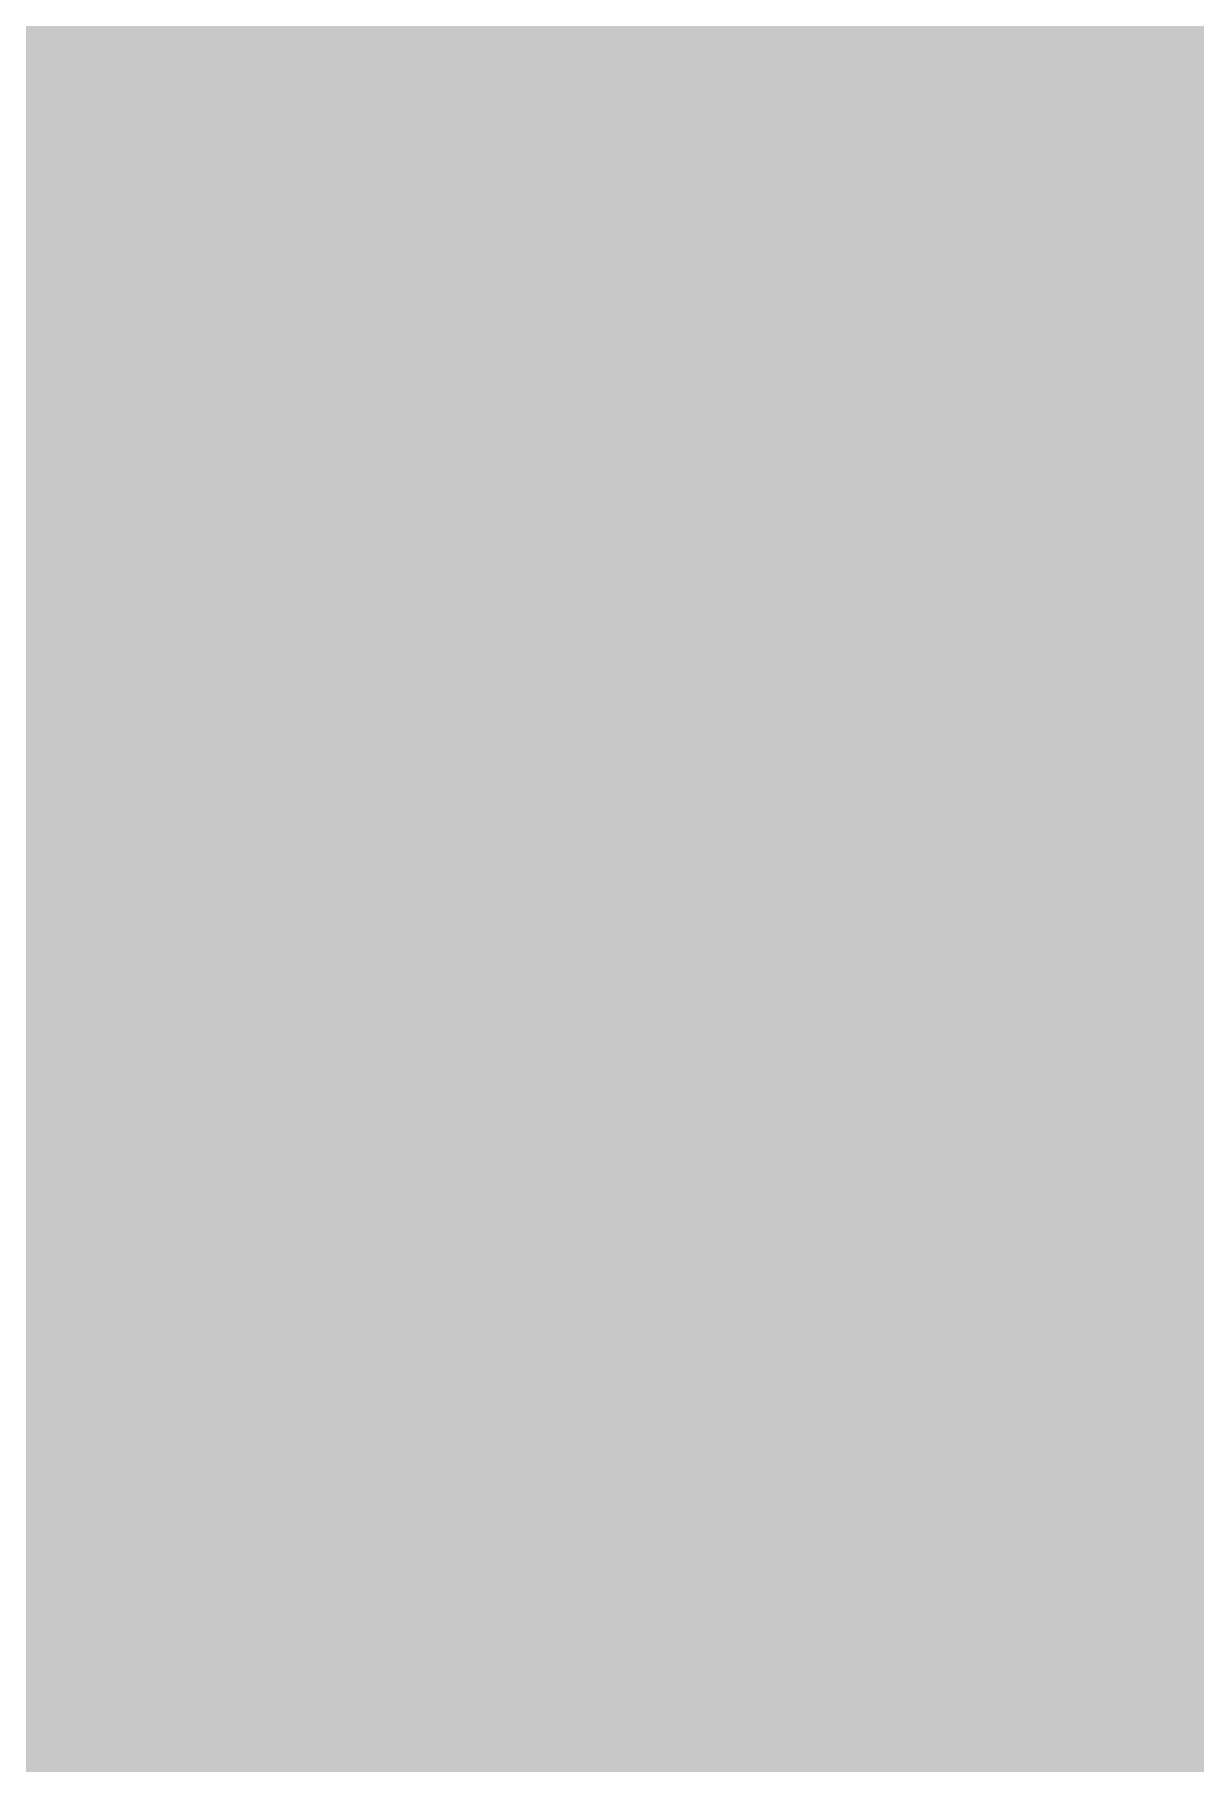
# Model space of a CAD drawing. Extents: x 0 to 95, y -50 to 50.
# Drawn here: x 32.52 to 38.96, y 35.91 to 45.48 of the extents above; entities that cross this region are included whole.
import ezdxf

# ---------------------------------------------------------------- set-up
doc = ezdxf.new("R2010")
doc.units = 0
doc.header["$MEASUREMENT"] = 0
doc.layers.get('0').update_dxf_attribs({"linetype": 'CONTINUOUS'})
for name, color, linetype in [('23-326-0_BOT', 7, 'CONTINUOUS'), ('23-326-0_DRD', 2, 'CONTINUOUS'), ('23-326-0_GND', 1, 'CONTINUOUS'), ('23-326-0_IN1', 3, 'CONTINUOUS'), ('23-326-0_SMT', 10, 'CONTINUOUS'), ('23-326-0_SPT', 14, 'CONTINUOUS'), ('23-326-0_SST', 9, 'CONTINUOUS'), ('23-326-0_TOP', 12, 'CONTINUOUS'), ('THRUHOLE_TAP', 8, 'CONTINUOUS')]:
    doc.layers.add(name, color=color, linetype=linetype)

# ---------------------------------------------------------------- blocks, each defined once
blk = doc.blocks.new('ROUND_37')
at = {"const_width": 0.35052}
blk.add_lwpolyline([(-0.17526, 0, 1), (0.17526, 0, 1)], format="xyb", close=True, dxfattribs=at)
blk = doc.blocks.new('ROUND_58')
at = {"const_width": 0.50038}
blk.add_lwpolyline([(-0.25019, 0, 1), (0.25019, 0, 1)], format="xyb", close=True, dxfattribs=at)
blk = doc.blocks.new('ROUND_59')
at = {"const_width": 0.0635}
blk.add_lwpolyline([(-0.03175, 0, 1), (0.03175, 0, 1)], format="xyb", close=True, dxfattribs=at)
blk = doc.blocks.new('ROUND_40')
at = {"const_width": 0.35052}
blk.add_lwpolyline([(-0.17526, 0, 1), (0.17526, 0, 1)], format="xyb", close=True, dxfattribs=at)
blk = doc.blocks.new('RECTANGLE_3')
blk.add_solid([(0.4826, 0.4064), (0.4826, -0.4064), (-0.4826, 0.4064), (-0.4826, -0.4064)])
blk = doc.blocks.new('RECTANGLE_6')
blk.add_solid([(0.9017, 0.508), (0.9017, -0.508), (-0.9017, 0.508), (-0.9017, -0.508)])
blk = doc.blocks.new('OBLONG_28')
at = {"const_width": 0.2794}
blk.add_lwpolyline([(0.7493, 0), (-0.7493, 0)], dxfattribs=at)
at = {"const_width": 0.1397}
for points in [[(-0.81915, 0, 1), (-0.67945, 0, 1)], [(0.67945, 0, 1), (0.81915, 0, 1)]]:
    blk.add_lwpolyline(points, format="xyb", close=True, dxfattribs=at)
blk = doc.blocks.new('RECTANGLE_29')
blk.add_solid([(0.889, 0.1397), (0.889, -0.1397), (-0.889, 0.1397), (-0.889, -0.1397)])
blk = doc.blocks.new('ROUND_64')
at = {"const_width": 0.10033}
blk.add_lwpolyline([(-0.050164, 0, 1), (0.050164, 0, 1)], format="xyb", close=True, dxfattribs=at)

msp = doc.modelspace()

# ---------------------------------------------------------------- linework, layer by layer
at = {"layer": '23-326-0_BOT', "const_width": 0.254}
for points in [[(32.4104, 47.3202), (32.4104, 21.62302)], [(32.639, 47.3202), (32.639, 18.2626)], [(32.8676, 47.3202), (32.8676, 18.4912)], [(33.0962, 47.3202), (33.0962, 21.84908)], [(33.3248, 47.3202), (33.3248, 22.05736)], [(33.5534, 47.3202), (33.5534, 22.13356)], [(33.782, 47.3202), (33.782, 40.07612)], [(34.0106, 47.3202), (34.0106, 40.24376)], [(34.2392, 47.3202), (34.2392, 40.30218)], [(34.4678, 47.3202), (34.4678, 40.27932)], [(34.6964, 47.3202), (34.6964, 40.16756)], [(34.925, 47.3202), (34.925, 39.8653)], [(35.1536, 47.3202), (35.1536, 24.38908)], [(35.3822, 47.3202), (35.3822, 24.25192)], [(35.6108, 47.3202), (35.6108, 22.14118)], [(35.8394, 47.3202), (35.8394, 22.08276)], [(36.068, 47.3202), (36.068, 21.91512)], [(36.2966, 47.3202), (36.2966, 18.8468)], [(36.5252, 47.3202), (36.5252, 18.8468)], [(36.7538, 47.3202), (36.7538, 18.8468)], [(36.9824, 47.3202), (36.9824, 21.94052)], [(37.211, 47.3202), (37.211, 22.09292)], [(37.4396, 47.3202), (37.4396, 25.56002)], [(37.6682, 47.3202), (37.6682, 25.92578)], [(37.8968, 47.3202), (37.8968, 26.0477)], [(38.1254, 47.3202), (38.1254, 26.07818)], [(38.354, 47.3202), (38.354, 26.02992)], [(38.5826, 47.3202), (38.5826, 25.87752)], [(38.8112, 47.3202), (38.8112, 17.9324)], [(39.0398, 47.3202), (39.0398, 17.7038)], [(40.94226, 45.4406), (17.526, 45.4406)], [(41.17086, 45.212), (17.7546, 45.212)], [(41.39946, 44.9834), (28.575, 44.9834)], [(41.4782, 44.7548), (28.8798, 44.7548)], [(41.4782, 44.5262), (29.06268, 44.5262)], [(41.4782, 44.2976), (29.17952, 44.2976)], [(41.4782, 44.069), (29.24556, 44.069)], [(41.4782, 43.8404), (29.26842, 43.8404)], [(41.4782, 43.6118), (29.25318, 43.6118)], [(41.4782, 43.3832), (29.1973, 43.3832)], [(41.4782, 43.1546), (29.09316, 43.1546)], [(41.4782, 42.926), (28.92806, 42.926)], [(41.4782, 42.6974), (28.66136, 42.6974)], [(41.4782, 42.4688), (28.52674, 42.4688)], [(41.4782, 42.2402), (28.8544, 42.2402)], [(41.4782, 42.0116), (29.04744, 42.0116)], [(41.4782, 41.783), (29.16936, 41.783)], [(41.4782, 41.5544), (29.24048, 41.5544)], [(41.4782, 41.3258), (29.26842, 41.3258)], [(41.40708, 41.0972), (29.25826, 41.0972)], [(41.26992, 40.8686), (29.20492, 40.8686)], [(41.22928, 40.64), (29.17952, 40.64)], [(41.26992, 40.4114), (29.41066, 40.4114)], [(33.90138, 40.1828), (29.63926, 40.1828)], [(41.40708, 40.1828), (34.67608, 40.1828)], [(33.69564, 39.9542), (29.8704, 39.9542)], [(42.66184, 39.9542), (34.88436, 39.9542)], [(33.6169, 39.7256), (30.099, 39.7256)], [(57.15762, 39.7256), (34.96056, 39.7256)], [(33.62198, 39.497), (30.3276, 39.497)], [(57.15762, 39.497), (34.95802, 39.497)], [(34.925, 39.38016), (34.925, 37.0713)], [(33.71088, 39.2684), (30.55874, 39.2684)], [(57.15762, 39.2684), (34.86912, 39.2684)], [(33.782, 39.17188), (33.782, 37.28212)], [(33.94202, 39.0398), (30.78734, 39.0398)], [(57.15762, 39.0398), (34.63798, 39.0398)], [(34.6964, 39.0779), (34.6964, 37.37356)], [(34.0106, 39.00424), (34.0106, 37.44976)], [(34.2392, 38.94582), (34.2392, 37.50818)], [(34.4678, 38.96614), (34.4678, 37.48532)], [(57.15762, 38.8112), (31.01594, 38.8112)], [(57.15762, 38.5826), (31.24708, 38.5826)], [(57.15762, 38.354), (31.3944, 38.354)], [(57.15762, 38.1254), (31.40964, 38.1254)], [(57.15762, 37.8968), (31.40964, 37.8968)], [(57.15762, 37.6682), (31.40964, 37.6682)], [(33.98774, 37.4396), (31.41218, 37.4396)], [(57.15762, 37.4396), (34.58972, 37.4396)], [(33.72612, 37.211), (31.41218, 37.211)], [(57.15762, 37.211), (34.85388, 37.211)], [(33.62706, 36.9824), (31.41218, 36.9824)], [(57.15762, 36.9824), (34.95294, 36.9824)], [(33.61436, 36.7538), (31.41218, 36.7538)], [(57.15762, 36.7538), (34.96564, 36.7538)], [(34.925, 36.58616), (34.925, 24.42972)], [(33.68294, 36.5252), (31.41472, 36.5252)], [(57.15762, 36.5252), (34.89706, 36.5252)], [(33.782, 36.37788), (33.782, 22.13102)], [(33.86836, 36.2966), (31.41472, 36.2966)], [(34.6964, 36.2839), (34.6964, 24.38908)], [(57.15762, 36.2966), (34.71164, 36.2966)], [(34.0106, 36.21024), (34.0106, 22.04212)], [(34.4678, 36.17214), (34.4678, 24.25192)], [(57.15762, 36.068), (31.41472, 36.068)], [(34.2392, 36.15182), (34.2392, 21.81098)], [(57.15762, 35.8394), (31.41726, 35.8394)]]:
    msp.add_lwpolyline(points, dxfattribs=at)
for points in [[(34.29, 40.30472, 0.4142136), (33.60928, 39.624)], [(34.97072, 39.624, 0.4142136), (34.29, 40.30472)], [(33.60928, 39.624, 0.4142136), (34.29, 38.94328)], [(34.29, 38.94328, 0.4142136), (34.97072, 39.624)], [(34.29, 37.51072, 0.4142136), (33.60928, 36.83)], [(34.97072, 36.83, 0.4142136), (34.29, 37.51072)], [(33.60928, 36.83, 0.4142136), (34.29, 36.14928)], [(34.29, 36.14928, 0.4142136), (34.97072, 36.83)]]:
    msp.add_lwpolyline(points, format="xyb", dxfattribs=at)
at = {"layer": '23-326-0_DRD', "const_width": 0.254}
for points in [[(33.7312, 45.1612), (33.7312, 43.8912)], [(35.0012, 45.1612), (33.7312, 45.1612)], [(35.0012, 45.1612), (33.7312, 43.8912)], [(35.0012, 43.8912), (33.7312, 45.1612)], [(33.7312, 45.1612), (33.7312, 43.8912)], [(35.0012, 45.1612), (33.7312, 45.1612)], [(35.0012, 45.1612), (33.7312, 43.8912)], [(35.0012, 43.8912), (33.7312, 45.1612)], [(35.0012, 43.8912), (35.0012, 45.1612)], [(35.0012, 43.8912), (35.0012, 45.1612)], [(33.7312, 43.8912), (35.0012, 43.8912)], [(33.7312, 43.8912), (35.0012, 43.8912)], [(38.1, 43.815), (38.1, 42.545)], [(39.37, 43.815), (38.1, 43.815)], [(39.37, 43.815), (38.1, 42.545)], [(39.37, 42.545), (38.1, 43.815)], [(38.1, 42.545), (39.37, 42.545)], [(33.655, 40.259), (33.655, 38.989)], [(34.925, 40.259), (33.655, 40.259)], [(34.925, 40.259), (33.655, 38.989)], [(34.925, 38.989), (33.655, 40.259)], [(34.925, 38.989), (34.925, 40.259)], [(33.655, 38.989), (34.925, 38.989)], [(33.655, 38.735), (33.655, 37.465)], [(34.925, 38.735), (33.655, 38.735)], [(34.925, 38.735), (33.655, 37.465)], [(34.925, 37.465), (33.655, 38.735)], [(34.925, 37.465), (34.925, 38.735)], [(33.655, 37.465), (33.655, 36.195)], [(34.925, 37.465), (33.655, 37.465)], [(34.925, 37.465), (33.655, 36.195)], [(34.925, 36.195), (33.655, 37.465)], [(33.655, 37.465), (34.925, 37.465)], [(34.925, 36.195), (34.925, 37.465)], [(33.655, 36.195), (34.925, 36.195)]]:
    msp.add_lwpolyline(points, dxfattribs=at)
at = {"layer": '23-326-0_IN1', "const_width": 0.254}
for points in [[(32.8422, 45.339), (32.8422, 36.068)], [(44.958, 45.339), (32.8422, 45.339)], [(52.3367, 45.3136), (32.8422, 45.3136)], [(32.9946, 45.339), (32.9946, 36.068)], [(33.2232, 45.339), (33.2232, 36.068)], [(33.4518, 45.339), (33.4518, 36.068)], [(33.6804, 45.339), (33.6804, 38.39972)], [(33.909, 45.339), (33.909, 45.02912)], [(34.1376, 45.339), (34.1376, 45.16628)], [(34.3662, 45.339), (34.3662, 45.20692)], [(34.5948, 45.339), (34.5948, 45.16628)], [(34.8234, 45.339), (34.8234, 45.02912)], [(35.052, 45.339), (35.052, 36.068)], [(35.2806, 45.339), (35.2806, 36.068)], [(35.5092, 45.339), (35.5092, 36.068)], [(35.7378, 45.339), (35.7378, 36.068)], [(35.9664, 45.339), (35.9664, 36.068)], [(36.195, 45.339), (36.195, 36.068)], [(36.4236, 45.339), (36.4236, 36.068)], [(36.6522, 45.339), (36.6522, 36.068)], [(36.8808, 45.339), (36.8808, 36.068)], [(37.1094, 45.339), (37.1094, 36.068)], [(37.338, 45.339), (37.338, 36.068)], [(37.5666, 45.339), (37.5666, 36.068)], [(37.7952, 45.339), (37.7952, 36.068)], [(38.0238, 45.339), (38.0238, 36.068)], [(38.2524, 45.339), (38.2524, 43.65752)], [(38.481, 45.339), (38.481, 43.80992)], [(38.7096, 45.339), (38.7096, 43.85818)], [(38.9382, 45.339), (38.9382, 43.8277)], [(33.97758, 45.085), (32.8422, 45.085)], [(52.32146, 45.085), (34.75228, 45.085)], [(33.77184, 44.8564), (32.8422, 44.8564)], [(52.324, 44.8564), (34.96056, 44.8564)], [(33.6931, 44.6278), (32.8422, 44.6278)], [(52.34432, 44.6278), (35.03676, 44.6278)], [(33.69818, 44.3992), (32.8422, 44.3992)], [(52.3875, 44.3992), (35.03422, 44.3992)], [(33.78708, 44.1706), (32.8422, 44.1706)], [(52.451, 44.1706), (34.94532, 44.1706)], [(33.909, 44.02328), (33.909, 38.66388)], [(34.8234, 44.02328), (34.8234, 38.52164)], [(34.01822, 43.942), (32.8422, 43.942)], [(52.53736, 43.942), (34.71418, 43.942)], [(34.1376, 43.88612), (34.1376, 38.76294)], [(34.3662, 43.84548), (34.3662, 38.77564)], [(34.5948, 43.88612), (34.5948, 38.70706)], [(38.31336, 43.7134), (32.8422, 43.7134)], [(38.12794, 43.4848), (32.8422, 43.4848)], [(38.05936, 43.2562), (32.8422, 43.2562)], [(38.07206, 43.0276), (32.8422, 43.0276)], [(38.17112, 42.799), (32.8422, 42.799)], [(38.2524, 42.69994), (38.2524, 36.068)], [(38.43274, 42.5704), (32.8422, 42.5704)], [(48.50892, 42.5704), (39.03472, 42.5704)], [(38.481, 42.55008), (38.481, 36.068)], [(38.7096, 42.49928), (38.7096, 36.068)], [(38.9382, 42.52976), (38.9382, 36.068)], [(48.64608, 42.3418), (32.8422, 42.3418)], [(59.055, 42.1132), (32.8422, 42.1132)], [(59.055, 41.8846), (32.8422, 41.8846)], [(59.055, 41.656), (32.8422, 41.656)], [(59.055, 41.4274), (32.8422, 41.4274)], [(41.52138, 41.1988), (32.8422, 41.1988)], [(41.31564, 40.9702), (32.8422, 40.9702)], [(41.2369, 40.7416), (32.8422, 40.7416)], [(41.24198, 40.513), (32.8422, 40.513)], [(41.33088, 40.2844), (32.8422, 40.2844)], [(41.56202, 40.0558), (32.8422, 40.0558)], [(59.055, 39.8272), (32.8422, 39.8272)], [(59.055, 39.5986), (32.8422, 39.5986)], [(59.055, 39.37), (32.8422, 39.37)], [(59.055, 39.1414), (32.8422, 39.1414)], [(59.055, 38.9128), (32.8422, 38.9128)], [(33.94202, 38.6842), (32.8422, 38.6842)], [(59.055, 38.6842), (34.63798, 38.6842)], [(33.71088, 38.4556), (32.8422, 38.4556)], [(59.055, 38.4556), (34.86912, 38.4556)], [(33.62198, 38.227), (32.8422, 38.227)], [(59.055, 38.227), (34.95802, 38.227)], [(33.6169, 37.9984), (32.8422, 37.9984)], [(59.055, 37.9984), (34.96056, 37.9984)], [(33.6804, 37.79774), (33.6804, 36.068)], [(33.69564, 37.7698), (32.8422, 37.7698)], [(59.055, 37.7698), (34.88436, 37.7698)], [(34.8234, 37.67836), (34.8234, 36.068)], [(33.90138, 37.5412), (32.8422, 37.5412)], [(33.909, 37.53612), (33.909, 36.068)], [(59.055, 37.5412), (34.67608, 37.5412)], [(34.1376, 37.43706), (34.1376, 36.068)], [(34.3662, 37.42436), (34.3662, 36.068)], [(34.5948, 37.49294), (34.5948, 36.068)], [(59.055, 37.3126), (32.8422, 37.3126)], [(59.055, 37.084), (32.8422, 37.084)], [(59.055, 36.8554), (32.8422, 36.8554)], [(59.055, 36.6268), (32.8422, 36.6268)], [(59.055, 36.3982), (32.8422, 36.3982)], [(53.92674, 36.1696), (32.8422, 36.1696)], [(44.577, 36.068), (32.8422, 36.068)]]:
    msp.add_lwpolyline(points, dxfattribs=at)
for points in [[(34.3662, 45.20692, 0.4142136), (33.68548, 44.5262)], [(35.04692, 44.5262, 0.4142136), (34.3662, 45.20692)], [(33.68548, 44.5262, 0.4142136), (34.3662, 43.84548)], [(34.3662, 43.84548, 0.4142136), (35.04692, 44.5262)], [(38.735, 43.86072, 0.4142136), (38.05428, 43.18)], [(39.41572, 43.18, 0.4142136), (38.735, 43.86072)], [(38.05428, 43.18, 0.4142136), (38.735, 42.49928)], [(38.735, 42.49928, 0.4142136), (39.41572, 43.18)], [(34.29, 38.78072, 0.4142136), (33.60928, 38.1)], [(34.97072, 38.1, 0.4142136), (34.29, 38.78072)], [(33.60928, 38.1, 0.4142136), (34.29, 37.41928)], [(34.29, 37.41928, 0.4142136), (34.97072, 38.1)]]:
    msp.add_lwpolyline(points, format="xyb", dxfattribs=at)
at = {"layer": '23-326-0_SST', "const_width": 0.1524}
for points in [[(37.338, 49.022), (40.132, 49.022), (40.132, 43.688), (37.338, 43.688), (37.338, 49.022)], [(33.8455, 45.5295), (33.8455, 48.4505), (32.2072, 48.4505), (32.2072, 45.5295), (33.8455, 45.5295)], [(35.3695, 48.4505), (35.3695, 45.5295), (37.0078, 45.5295), (37.0078, 48.4505), (35.3695, 48.4505)], [(33.8455, 42.3545), (33.8455, 45.2755), (32.2072, 45.2755), (32.2072, 42.3545), (33.8455, 42.3545)], [(35.11042, 44.42206), (35.27806, 44.5389), (35.27806, 44.77766), (35.11042, 44.8945), (34.94024, 44.8945), (34.60242, 44.65828), (34.26206, 44.8945), (34.26206, 44.42206)], [(36.77158, 44.86656), (36.77158, 44.39412), (36.0934, 44.86656), (35.92576, 44.86656), (35.75558, 44.80814), (35.75558, 44.45254), (35.92576, 44.39412)], [(35.27806, 44.0563), (35.27806, 43.58386), (34.60242, 44.0563), (34.43224, 44.0563), (34.26206, 43.99788), (34.26206, 43.64228), (34.43224, 43.58386)], [(36.77158, 44.02836), (36.77158, 43.55592), (36.0934, 44.02836), (35.92576, 44.02836), (35.75558, 43.96994), (35.75558, 43.61434), (35.92576, 43.55592)], [(35.11042, 43.2181), (35.27806, 43.15968), (35.27806, 42.80408), (35.11042, 42.74566), (34.43224, 42.74566), (34.26206, 42.80408), (34.26206, 43.15968), (34.43224, 43.2181)], [(38.8747, 43.2308), (38.8747, 42.99458)], [(36.6014, 43.19016), (36.77158, 43.13174), (36.77158, 42.77614), (36.6014, 42.71772), (35.92576, 42.71772), (35.75558, 42.77614), (35.75558, 43.13174), (35.92576, 43.19016)], [(38.8747, 43.11396), (37.8587, 43.11396), (38.02888, 42.99458)], [(38.8747, 42.51198), (38.8747, 42.037), (38.19906, 42.51198), (38.02888, 42.51198), (37.8587, 42.45356), (37.8587, 42.09796), (38.02888, 42.037)], [(33.8455, 39.1795), (33.8455, 42.1005), (32.2072, 42.1005), (32.2072, 39.1795), (33.8455, 39.1795)], [(34.77006, 41.6687), (34.77006, 41.3131), (34.60242, 41.25468), (34.43224, 41.25468), (34.26206, 41.3131), (34.26206, 41.6687), (34.43224, 41.72966), (34.60242, 41.72966), (35.27806, 41.4909)], [(38.70706, 41.67378), (38.8747, 41.61536), (38.8747, 41.25976), (38.70706, 41.1988), (38.02888, 41.1988), (37.8587, 41.25976), (37.8587, 41.61536), (38.02888, 41.67378)], [(35.27806, 40.89146), (35.27806, 40.6527)], [(35.27806, 40.77208), (34.26206, 40.77208), (34.43224, 40.6527)], [(34.77006, 39.69766), (34.77006, 40.05326), (34.60242, 40.1701), (34.43224, 40.1701), (34.26206, 40.05326), (34.26206, 39.69766), (35.27806, 39.69766)], [(34.77006, 39.9923), (35.27806, 40.1701)], [(32.1945, 38.9255), (32.1945, 36.0045), (33.8328, 36.0045), (33.8328, 38.9255), (32.1945, 38.9255)], [(36.3855, 36.0045), (36.3855, 38.9255), (34.7472, 38.9255), (34.7472, 36.0045), (36.3855, 36.0045)]]:
    msp.add_lwpolyline(points, dxfattribs=at)
at = {"layer": '23-326-0_TOP'}
for points, const_width in [([(34.0106, 49.022), (34.0106, 41.7068)], 0.254), ([(34.2392, 49.022), (34.2392, 41.656)], 0.254), ([(34.4678, 49.022), (34.4678, 41.4528)], 0.254), ([(34.6964, 49.022), (34.6964, 41.2242)], 0.254), ([(34.925, 49.022), (34.925, 40.9956)], 0.254), ([(35.1536, 49.022), (35.1536, 40.767)], 0.254), ([(35.3822, 49.022), (35.3822, 40.5384)], 0.254), ([(38.0238, 38.60038), (39.10838, 38.60038), (39.37, 38.862), (39.37, 40.894), (37.465, 42.799), (37.465, 47.879), (36.3728, 47.879), (36.195, 47.7012)], 0.2032), ([(37.0332, 47.4472), (37.0332, 42.799)], 0.254), ([(37.8968, 47.1932), (37.8968, 45.5168)], 0.254), ([(37.8968, 47.1932), (37.8968, 45.5168)], 0.254), ([(38.1254, 47.1932), (38.1254, 45.5168)], 0.254), ([(38.354, 47.1932), (38.354, 45.5168)], 0.254), ([(38.5826, 47.1932), (38.5826, 45.5168)], 0.254), ([(38.8112, 47.1932), (38.8112, 45.5168)], 0.254), ([(39.0398, 47.1932), (39.0398, 45.5168)], 0.254), ([(33.8328, 46.9646), (33.8328, 45.5422)], 0.254), ([(35.3822, 46.9646), (35.3822, 45.5422)], 0.254), ([(37.0078, 46.9646), (37.0078, 45.5422)], 0.254), ([(33.02, 46.2788), (32.4358, 46.2788), (31.496, 45.339), (31.496, 43.561), (31.9532, 43.1038), (33.02, 43.1038)], 0.2032), ([(36.195, 45.5422), (36.195, 46.2788)], 0.254), ([(33.8328, 45.5422), (32.3088, 45.5422)], 0.254), ([(32.4104, 45.5422), (32.4104, 45.2628)], 0.254), ([(32.639, 45.5422), (32.639, 45.2628)], 0.254), ([(32.8676, 45.5422), (32.8676, 45.2628)], 0.254), ([(33.0962, 45.5422), (33.0962, 45.2628)], 0.254), ([(33.3248, 45.5422), (33.3248, 45.2628)], 0.254), ([(33.5534, 45.5422), (33.5534, 45.2628)], 0.254), ([(33.782, 45.5422), (33.782, 45.2628)], 0.254), ([(37.0078, 45.5422), (35.3822, 45.5422)], 0.254), ([(35.6108, 45.5422), (35.6108, 40.3098)], 0.254), ([(35.8394, 45.5422), (35.8394, 40.0812)], 0.254), ([(36.068, 45.5422), (36.068, 39.8526)], 0.254), ([(36.2966, 45.5422), (36.2966, 39.624)], 0.254), ([(36.5252, 45.5422), (36.5252, 39.53256)], 0.254), ([(36.7538, 45.5422), (36.7538, 39.53256)], 0.254), ([(36.9824, 45.5422), (36.9824, 40.9702)], 0.254), ([(39.9669, 45.5168), (37.8968, 45.5168)], 0.254), ([(38.735, 45.5168), (38.735, 44.6786)], 0.254), ([(37.0332, 45.4406), (32.2072, 45.4406)], 0.254), ([(33.8328, 45.2628), (32.2072, 45.2628), (32.2072, 43.8404)], 0.254), ([(33.02, 45.2628), (33.02, 44.5262)], 0.254), ([(33.8328, 45.2628), (33.8328, 43.8404)], 0.254), ([(37.0332, 45.212), (33.8328, 45.212)], 0.254), ([(37.0332, 44.9834), (33.8328, 44.9834)], 0.254), ([(37.0332, 44.7548), (33.8328, 44.7548)], 0.254), ([(38.735, 43.8404), (38.735, 44.6786)], 0.254), ([(38.735, 44.6786), (38.735, 43.18), (38.735, 42.291), (39.751, 41.275), (40.259, 41.275), (40.50538, 41.52138), (40.50538, 42.5831)], 0.2032), ([(38.735, 44.6786), (38.735, 43.18)], 0.2032), ([(32.2072, 44.5262), (33.02, 44.5262)], 0.254), ([(33.8328, 44.5262), (33.02, 44.5262)], 0.254), ([(34.3662, 44.5262), (33.02, 44.5262)], 0.2032), ([(34.3662, 44.5262), (33.02, 44.5262)], 0.2032), ([(37.0332, 44.5262), (33.8328, 44.5262)], 0.254), ([(37.0332, 44.2976), (33.8328, 44.2976)], 0.254), ([(37.0332, 44.069), (33.8328, 44.069)], 0.254), ([(37.0332, 43.8404), (33.8328, 43.8404)], 0.254), ([(33.8328, 43.8404), (33.8328, 43.7896)], 0.254), ([(39.5732, 43.8404), (37.8968, 43.8404)], 0.254), ([(37.8968, 43.8404), (37.8968, 42.9768)], 0.254), ([(39.5732, 43.8404), (37.8968, 43.8404)], 0.254), ([(38.1254, 43.8404), (38.1254, 42.7482)], 0.254), ([(38.354, 43.8404), (38.354, 42.5196)], 0.254), ([(38.5826, 43.8404), (38.5826, 42.291)], 0.254), ([(38.8112, 43.8404), (38.8112, 42.0624)], 0.254), ([(39.0398, 43.8404), (39.0398, 41.8338)], 0.254), ([(33.8328, 43.7896), (33.8328, 42.3672)], 0.254), ([(37.0332, 43.6118), (33.8328, 43.6118)], 0.254), ([(39.5732, 43.6118), (37.8968, 43.6118)], 0.254), ([(37.0332, 43.3832), (33.8328, 43.3832)], 0.254), ([(39.53764, 43.3832), (37.8968, 43.3832)], 0.254), ([(37.0332, 43.1546), (33.8328, 43.1546)], 0.254), ([(39.5351, 43.1546), (37.8968, 43.1546)], 0.254), ([(33.02, 43.1038), (33.02, 41.3512)], 0.2032), ([(37.8968, 42.9768), (39.66972, 41.20388)], 0.254), ([(37.0332, 42.926), (33.8328, 42.926)], 0.254), ([(39.5351, 42.926), (37.9476, 42.926)], 0.254), ([(37.0459, 42.6974), (33.8328, 42.6974)], 0.254), ([(39.5351, 42.6974), (38.1762, 42.6974)], 0.254), ([(37.1602, 42.4942), (38.58006, 41.0718)], 0.254), ([(37.18306, 42.4688), (33.8328, 42.4688)], 0.254), ([(37.211, 42.44086), (37.211, 41.06672)], 0.254), ([(39.5351, 42.4688), (38.4048, 42.4688)], 0.254), ([(33.4518, 42.3672), (33.4518, 42.0878)], 0.254), ([(33.8328, 42.3672), (33.4518, 42.3672)], 0.254), ([(33.5534, 42.3672), (33.5534, 42.0878)], 0.254), ([(33.782, 42.3672), (33.782, 42.0878)], 0.254), ([(37.41166, 42.2402), (33.4518, 42.2402)], 0.254), ([(37.4396, 42.21226), (37.4396, 41.0718)], 0.254), ([(39.5351, 42.2402), (38.6334, 42.2402)], 0.254), ([(33.8328, 42.0878), (33.4518, 42.0878)], 0.254), ([(33.8328, 42.0878), (33.8328, 41.7068)], 0.254), ([(37.64026, 42.0116), (33.8328, 42.0116)], 0.254), ([(39.5351, 42.0116), (38.862, 42.0116)], 0.254), ([(37.6682, 41.98366), (37.6682, 41.0718)], 0.254), ([(37.86886, 41.783), (33.8328, 41.783)], 0.254), ([(37.8968, 41.75506), (37.8968, 41.0718)], 0.254), ([(34.036, 41.7068), (33.8328, 41.7068)], 0.254), ([(34.3408, 41.5798), (36.38804, 39.53256)], 0.254), ([(38.09746, 41.5544), (34.3662, 41.5544)], 0.254), ([(38.1254, 41.52646), (38.1254, 41.0718)], 0.254), ([(38.0238, 39.10076), (36.21024, 39.10076), (34.036, 41.275), (33.0962, 41.275), (33.02, 41.3512)], 0.2032), ([(38.32606, 41.3258), (34.5948, 41.3258)], 0.254), ([(38.354, 41.29786), (38.354, 41.0718)], 0.254), ([(38.55466, 41.0972), (34.8234, 41.0972)], 0.254), ([(38.58006, 41.0718), (37.2745, 41.0718)], 0.254), ([(36.88842, 40.8686), (35.052, 40.8686)], 0.254), ([(36.8046, 40.64), (35.2806, 40.64)], 0.254), ([(36.8046, 40.6019), (36.80558, 40.57148)], 0.254), ([(36.8046, 40.57142), (36.8046, 39.63162)], 0.254), ([(36.8046, 40.4114), (35.5092, 40.4114)], 0.254), ([(36.8046, 40.1828), (35.7378, 40.1828)], 0.254), ([(34.29, 39.624), (33.909, 40.005), (33.147, 40.005), (33.02, 39.9288)], 0.2032), ([(33.02, 39.9288), (33.02, 38.1762)], 0.2032), ([(36.8046, 39.9542), (35.9664, 39.9542)], 0.254), ([(34.96056, 39.74084), (35.78606, 38.9128)], 0.254), ([(36.8046, 39.7256), (36.195, 39.7256)], 0.254), ([(36.8046, 39.63162), (36.80361, 39.60114)], 0.254), ([(35.1536, 39.54526), (35.1536, 38.9128)], 0.254), ([(36.80968, 39.53256), (36.38804, 39.53256)], 0.254), ([(35.20186, 39.497), (34.95802, 39.497)], 0.254), ([(34.925, 39.38016), (34.925, 38.9128)], 0.254), ([(35.3822, 39.31666), (35.3822, 38.9128)], 0.254), ([(35.43046, 39.2684), (34.86912, 39.2684)], 0.254), ([(33.4518, 39.1922), (33.4518, 38.9128)], 0.254), ([(33.76422, 39.1922), (33.4518, 39.1922)], 0.254), ([(33.5534, 39.1922), (33.5534, 38.9128)], 0.254), ([(33.782, 39.17188), (33.782, 38.9128)], 0.254), ([(33.94202, 39.0398), (33.4518, 39.0398)], 0.254), ([(35.65906, 39.0398), (34.63798, 39.0398)], 0.254), ([(34.6964, 39.0779), (34.6964, 37.37356)], 0.254), ([(35.6108, 39.08806), (35.6108, 38.9128)], 0.254), ([(34.0106, 39.00424), (34.0106, 37.44976)], 0.254), ([(34.2392, 38.94582), (34.2392, 37.50818)], 0.254), ([(34.4678, 38.96614), (34.4678, 37.48532)], 0.254), ([(33.8328, 38.9128), (33.4518, 38.9128)], 0.254), ([(33.8328, 38.9128), (33.8328, 37.4904)], 0.254), ([(34.7472, 38.9128), (34.7472, 37.4904)], 0.254), ([(35.78606, 38.9128), (34.7472, 38.9128)], 0.254), ([(35.56, 38.9128), (35.56, 38.1762)], 0.254), ([(34.7472, 38.8112), (33.8328, 38.8112)], 0.254), ([(27.94, 38.735), (27.94, 36.957), (29.464, 35.433), (36.195, 35.433), (36.86048, 36.09848), (38.0238, 36.09848)], 0.2032), ([(36.3728, 38.66896), (36.3728, 37.53104)], 0.254), ([(36.80968, 38.66896), (36.3728, 38.66896)], 0.254), ([(36.5252, 38.66896), (36.5252, 37.53104)], 0.254), ([(36.7538, 38.66896), (36.7538, 37.53104)], 0.254), ([(34.7472, 38.5826), (33.8328, 38.5826)], 0.254), ([(36.8046, 38.5826), (36.3728, 38.5826)], 0.254), ([(34.7472, 38.354), (33.8328, 38.354)], 0.254), ([(36.87318, 38.354), (36.3728, 38.354)], 0.254), ([(34.7472, 38.1762), (35.56, 38.1762)], 0.254), ([(36.3728, 38.1762), (35.56, 38.1762)], 0.254), ([(34.7472, 38.1254), (33.8328, 38.1254)], 0.254), ([(34.29, 38.1), (35.56, 38.1), (35.56, 38.1762)], 0.2032), ([(35.56, 38.1762), (35.6362, 38.1), (38.0238, 38.1)], 0.2032), ([(35.56, 38.1), (35.6362, 38.1), (38.0238, 38.1)], 0.2032), ([(36.8046, 38.1254), (36.3728, 38.1254)], 0.254), ([(36.8046, 38.1), (38.0238, 38.1)], 0.254), ([(39.243, 38.1), (38.0238, 38.1)], 0.254), ([(34.7472, 37.8968), (33.8328, 37.8968)], 0.254), ([(36.85032, 37.8968), (36.3728, 37.8968)], 0.254), ([(34.7472, 37.6682), (33.8328, 37.6682)], 0.254), ([(36.80968, 37.6682), (36.3728, 37.6682)], 0.254), ([(36.80968, 37.53104), (36.3728, 37.53104)], 0.254), ([(33.8328, 37.4904), (33.8328, 37.4396)], 0.254), ([(33.8328, 37.4396), (33.8328, 37.33292)], 0.254), ([(33.98774, 37.4396), (33.8328, 37.4396)], 0.254), ([(34.7472, 37.4396), (34.58972, 37.4396)], 0.254), ([(34.7472, 37.4904), (34.7472, 37.4396)], 0.254), ([(34.7472, 37.4396), (34.7472, 37.33292)], 0.254), ([(38.0238, 37.09924), (35.90544, 37.09924), (35.56, 36.7538)], 0.2032), ([(29.21, 36.83), (29.2862, 36.7538), (33.02, 36.7538)], 0.2032), ([(35.56, 36.7538), (34.3662, 36.7538), (34.29, 36.83)], 0.2032), ([(38.0238, 36.59886), (36.72586, 36.59886), (36.068, 35.941), (33.8328, 35.941), (33.02, 36.7538)], 0.2032)]:
    msp.add_lwpolyline(points, dxfattribs=dict(at, const_width=const_width))
at = {"layer": '23-326-0_TOP', "const_width": 0.254}
for points in [[(37.0332, 42.799, 0.1989124), (37.15967, 42.49367)], [(37.0332, 42.799, 0.1989124), (37.15967, 42.49367)], [(34.3408, 41.5798, 0.1989124), (34.036, 41.70605)], [(34.3408, 41.5798, 0.1989124), (34.036, 41.70605)], [(37.2745, 41.0718, 0.4142136), (36.8046, 40.6019)], [(34.97072, 39.624, 0.0431537), (34.96062, 39.74085)], [(34.29, 38.94328, 0.4142136), (34.97072, 39.624)], [(36.8046, 39.60114, 0.0366378), (36.80963, 39.53255)], [(33.76422, 39.1922, 0.2244669), (34.29, 38.94364)], [(36.80968, 38.66896, 0.0366374), (36.80465, 38.60038)], [(36.8046, 38.60038, 0.1415842), (36.87702, 38.34974)], [(36.87572, 38.34892, 0.1404188), (36.80441, 38.1)], [(36.8046, 38.1, 0.1415842), (36.87702, 37.84936)], [(36.87572, 37.84854, 0.1404188), (36.80441, 37.59962)], [(36.8046, 37.59962, 0.0366378), (36.80963, 37.53103)], [(34.29, 37.51072, 0.1865751), (33.8321, 37.33369)], [(34.7472, 37.33292, 0.1865745), (34.29, 37.50968)]]:
    msp.add_lwpolyline(points, format="xyb", dxfattribs=at)

# ---------------------------------------------------------------- block references
at = {"layer": '23-326-0_BOT'}
for p in [(34.3662, 44.5262), (38.735, 43.18), (34.29, 39.624), (34.29, 38.1), (34.29, 36.83)]:
    msp.add_blockref('ROUND_37', p, dxfattribs=at)
at = {"layer": '23-326-0_GND'}
for name, p in [('ROUND_59', (34.3662, 44.5262)), ('ROUND_59', (38.735, 43.18)), ('ROUND_58', (34.29, 39.624)), ('ROUND_59', (34.29, 38.1)), ('ROUND_58', (34.29, 36.83))]:
    msp.add_blockref(name, p, dxfattribs=at)
at = {"layer": '23-326-0_IN1'}
for name, p in [('ROUND_37', (34.3662, 44.5262)), ('ROUND_37', (38.735, 43.18)), ('ROUND_37', (34.29, 39.624)), ('ROUND_40', (34.29, 38.1)), ('ROUND_37', (34.29, 36.83))]:
    msp.add_blockref(name, p, dxfattribs=at)
at = {"layer": '23-326-0_SMT'}
for name, p in [('RECTANGLE_6', (38.735, 44.6786)), ('RECTANGLE_3', (33.02, 44.5262)), ('RECTANGLE_3', (33.02, 43.1038)), ('RECTANGLE_3', (33.02, 41.3512)), ('OBLONG_28', (38.0238, 40.6019)), ('RECTANGLE_3', (33.02, 39.9288)), ('RECTANGLE_29', (38.0238, 40.10152)), ('OBLONG_28', (38.0238, 39.60114)), ('OBLONG_28', (38.0238, 39.10076)), ('OBLONG_28', (38.0238, 38.60038)), ('RECTANGLE_3', (33.02, 38.1762)), ('RECTANGLE_3', (35.56, 38.1762)), ('OBLONG_28', (38.0238, 38.1)), ('OBLONG_28', (38.0238, 37.59962)), ('RECTANGLE_3', (33.02, 36.7538)), ('RECTANGLE_3', (35.56, 36.7538)), ('OBLONG_28', (38.0238, 37.09924)), ('OBLONG_28', (38.0238, 36.59886)), ('OBLONG_28', (38.0238, 36.09848))]:
    msp.add_blockref(name, p, dxfattribs=at)
at = {"layer": '23-326-0_SPT'}
for name, p in [('RECTANGLE_6', (38.735, 44.6786)), ('RECTANGLE_3', (33.02, 44.5262)), ('RECTANGLE_3', (33.02, 43.1038)), ('RECTANGLE_3', (33.02, 41.3512)), ('OBLONG_28', (38.0238, 40.6019)), ('RECTANGLE_3', (33.02, 39.9288)), ('RECTANGLE_29', (38.0238, 40.10152)), ('OBLONG_28', (38.0238, 39.60114)), ('OBLONG_28', (38.0238, 39.10076)), ('OBLONG_28', (38.0238, 38.60038)), ('RECTANGLE_3', (33.02, 38.1762)), ('RECTANGLE_3', (35.56, 38.1762)), ('OBLONG_28', (38.0238, 38.1)), ('OBLONG_28', (38.0238, 37.59962)), ('RECTANGLE_3', (33.02, 36.7538)), ('RECTANGLE_3', (35.56, 36.7538)), ('OBLONG_28', (38.0238, 37.09924)), ('OBLONG_28', (38.0238, 36.59886)), ('OBLONG_28', (38.0238, 36.09848))]:
    msp.add_blockref(name, p, dxfattribs=at)
at = {"layer": '23-326-0_TOP'}
for name, p in [('RECTANGLE_6', (38.735, 44.6786)), ('RECTANGLE_3', (33.02, 44.5262)), ('ROUND_37', (34.3662, 44.5262)), ('RECTANGLE_3', (33.02, 43.1038)), ('ROUND_37', (38.735, 43.18)), ('RECTANGLE_3', (33.02, 41.3512)), ('OBLONG_28', (38.0238, 40.6019)), ('RECTANGLE_3', (33.02, 39.9288)), ('RECTANGLE_29', (38.0238, 40.10152)), ('ROUND_37', (34.29, 39.624)), ('OBLONG_28', (38.0238, 39.60114)), ('OBLONG_28', (38.0238, 39.10076)), ('OBLONG_28', (38.0238, 38.60038)), ('RECTANGLE_3', (33.02, 38.1762)), ('RECTANGLE_3', (35.56, 38.1762)), ('ROUND_37', (34.29, 38.1)), ('OBLONG_28', (38.0238, 38.1)), ('OBLONG_28', (38.0238, 37.59962)), ('RECTANGLE_3', (33.02, 36.7538)), ('ROUND_37', (34.29, 36.83)), ('RECTANGLE_3', (35.56, 36.7538)), ('OBLONG_28', (38.0238, 37.09924)), ('OBLONG_28', (38.0238, 36.59886)), ('OBLONG_28', (38.0238, 36.09848))]:
    msp.add_blockref(name, p, dxfattribs=at)
at = {"layer": 'THRUHOLE_TAP'}
for p in [(34.3662, 44.5262), (38.735, 43.18), (34.29, 39.624), (34.29, 38.1), (34.29, 36.83)]:
    msp.add_blockref('ROUND_64', p, dxfattribs=at)

doc.saveas('drawing.dxf')
